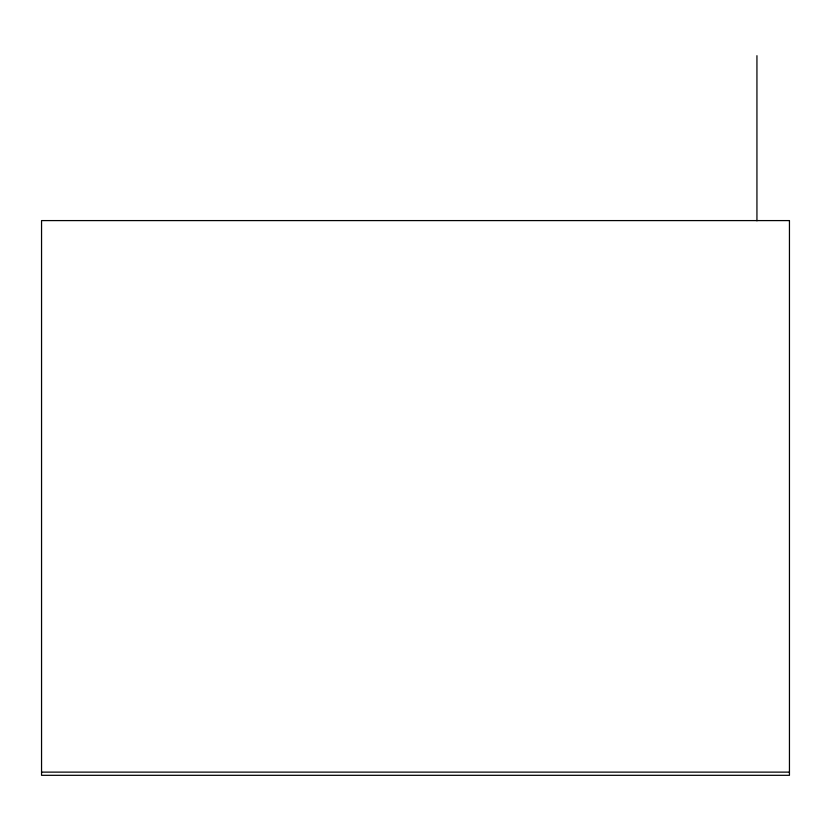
<?xml version="1.0" encoding="UTF-8"?>
<svg xmlns="http://www.w3.org/2000/svg" width="831" height="831" viewBox="0 0 831 831"><rect width="100%" height="100%" fill="white"/><g stroke="black" fill="none" stroke-linecap="round" stroke-linejoin="round"><path stroke-width="1.25" d="M41.55 772.124L789.45 772.124M756.937 55.687L756.937 220.828M789.45 220.589L41.55 220.589L41.55 775.313L789.45 775.313L789.45 220.589"/></g></svg>
